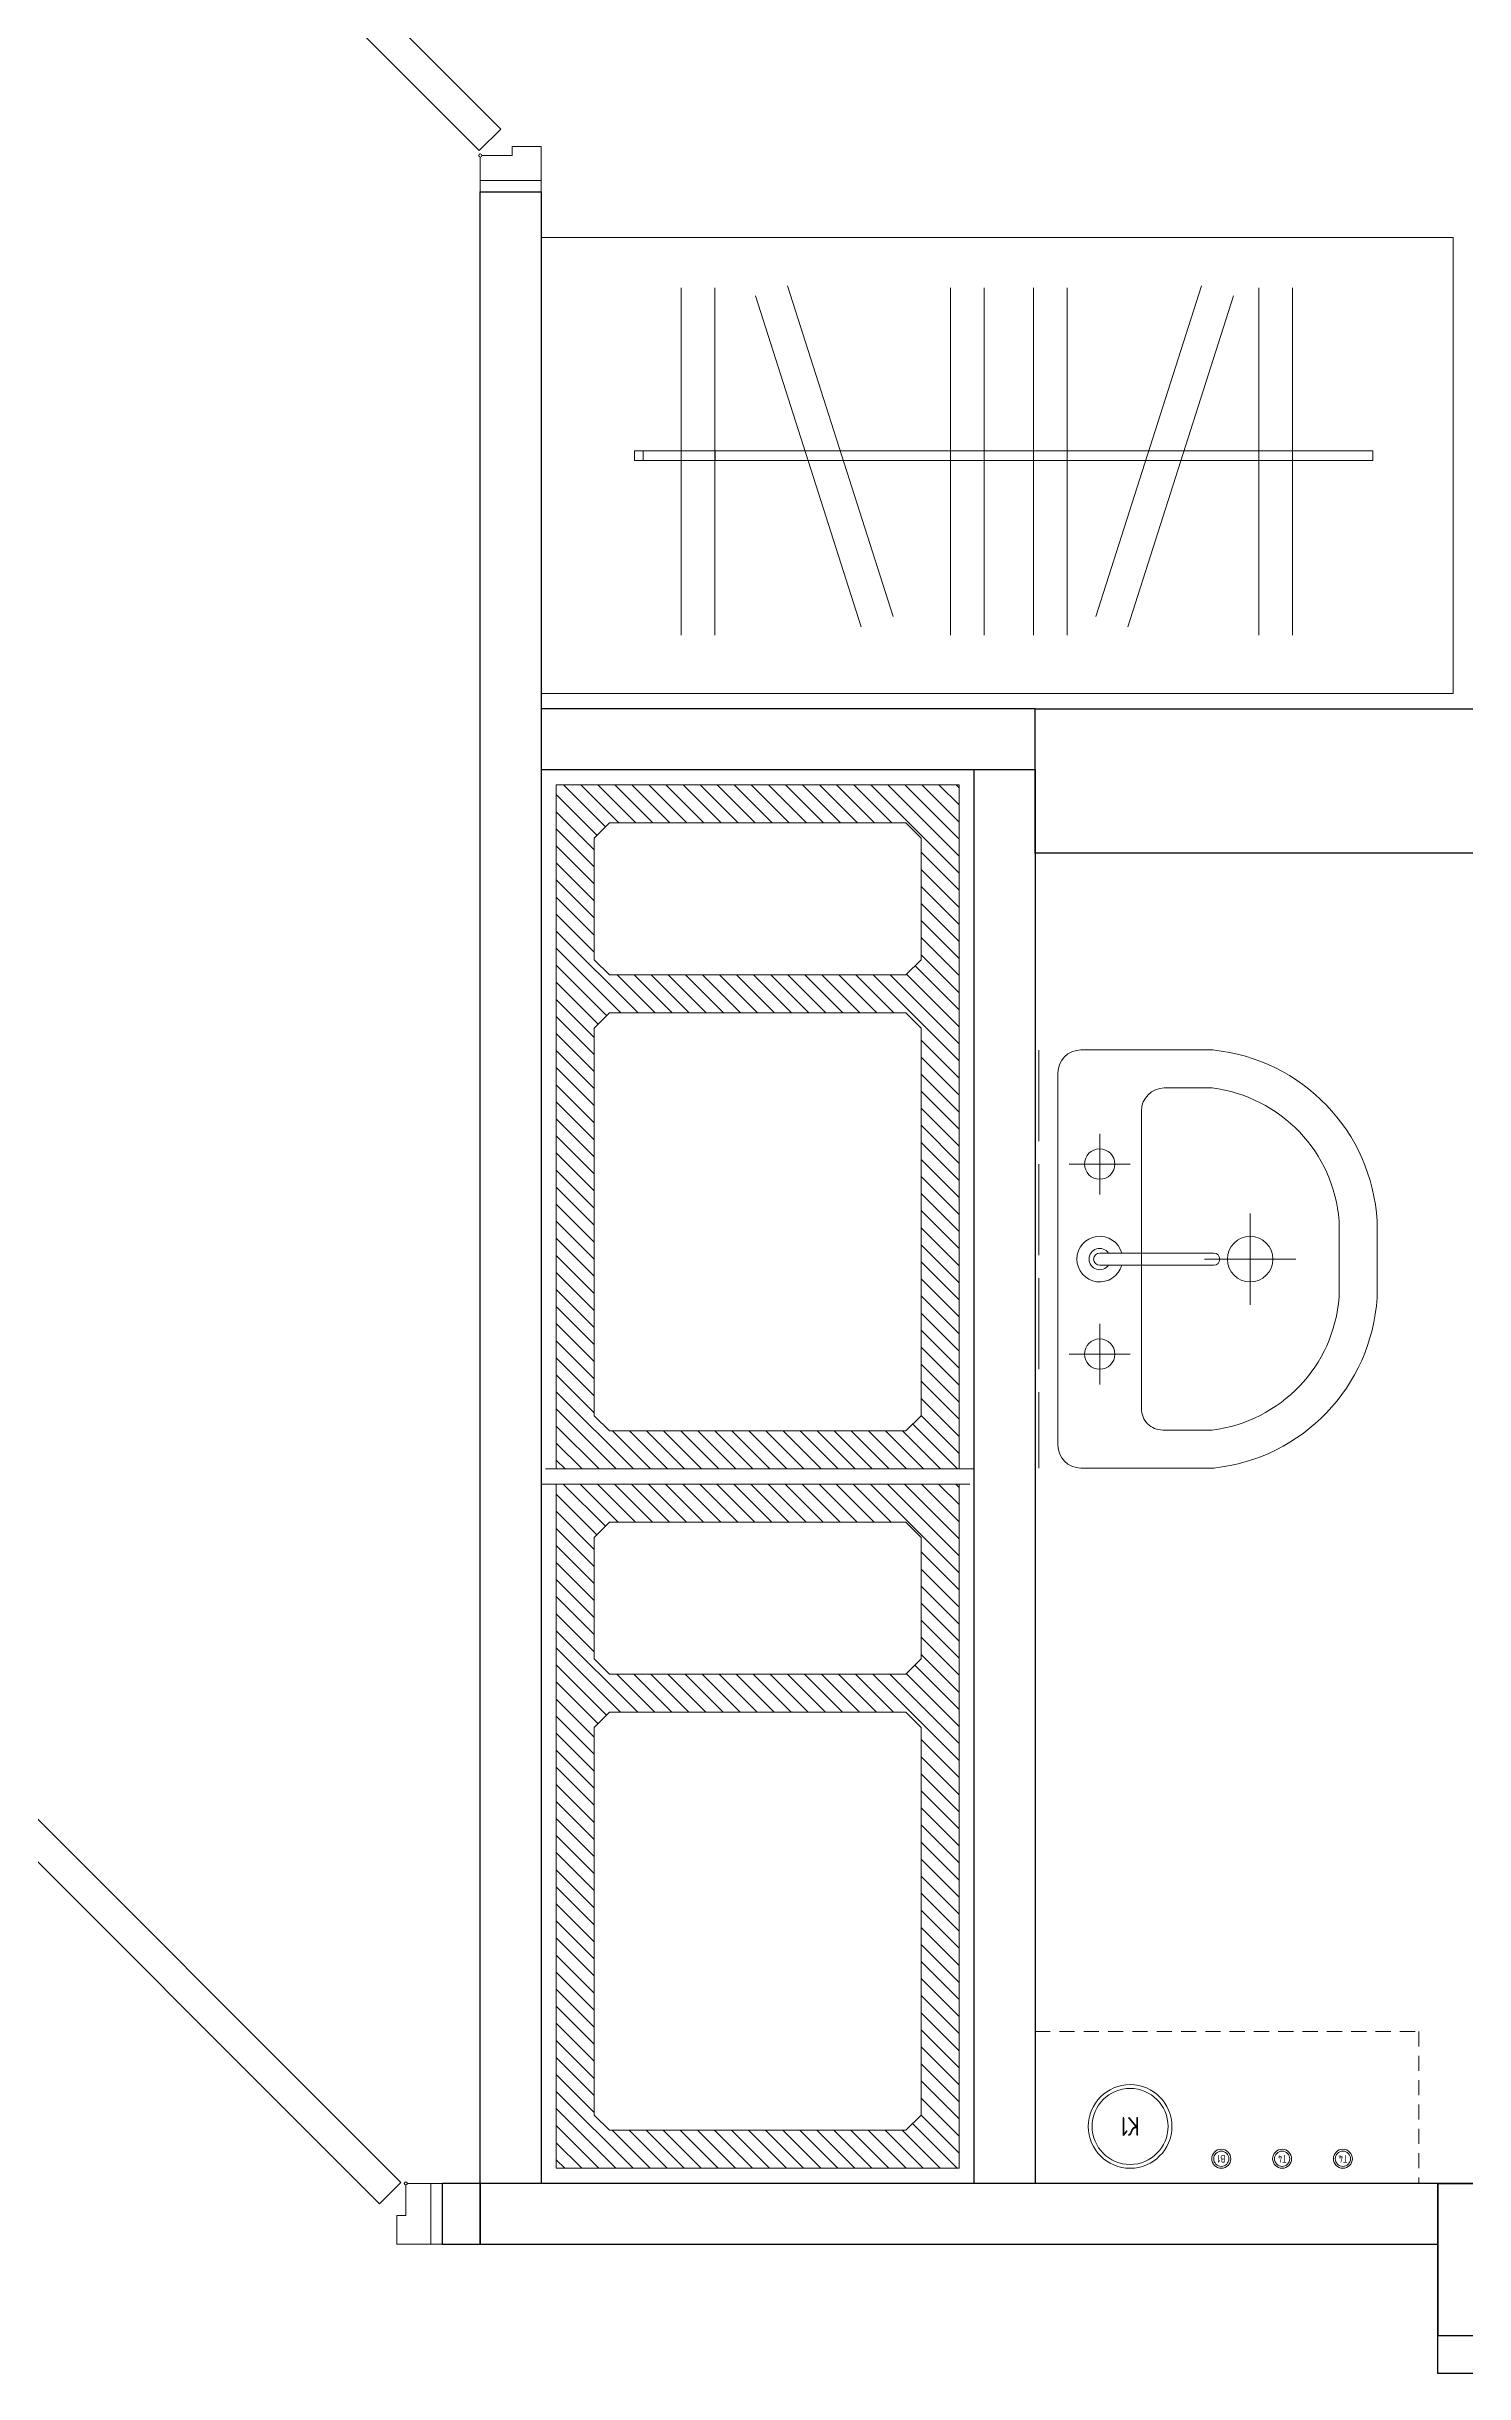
# Model space of a CAD drawing. Header units: millimetres. Extents: x 0 to 145404, y 0 to 194550.
# Drawn here: x 87585 to 89450, y 27757 to 30819 of the extents above; entities that cross this region are included whole.
import ezdxf
from ezdxf.enums import TextEntityAlignment as Align

# ---------------------------------------------------------------- set-up
doc = ezdxf.new("R2010")
doc.units = ezdxf.units.MM
doc.linetypes.add('200_ШТРИХ', pattern=[320, 200, -120])
doc.linetypes.add('ACAD_ISO02W100', pattern=[15, 12, -3])
for name, color, linetype, lineweight in [('АР - Вентблок', 36, 'Continuous', 9), ('АР - ВК', 126, 'Continuous', 13), ('АР - Двери', 126, 'Continuous', 9), ('АР - Монолит', 56, 'Continuous', 30), ('АР - Перегородки 190', 54, 'Continuous', 30), ('АР - Перегородки 80', 32, 'Continuous', 30), ('АР - Сантехника', 150, 'Continuous', 9)]:
    doc.layers.add(name, color=color, linetype=linetype, lineweight=lineweight)
doc.layers.add('АР - мебель', color=7, linetype='Continuous', lineweight=9, true_color=0x787878)
doc.styles.add('GOST 2.304', font='CS_Gost2304.shx', dxfattribs={"oblique": 15})
doc.styles.add('ГОСТ 2.304', font='CS_Gost2304.shx')

# ---------------------------------------------------------------- blocks, each defined once
blk = doc.blocks.new('*U84')
at = {"ltscale": 100}
for p, q in [((15, 37.5), (15, -42.5)), ((46, 37.5), (15, 37.5)), ((48, -4.5), (48, 35.5)), ((852, -4.5), (852, 37.5)), ((852, 37.5), (885, 37.5)), ((885, 37.5), (885, -42.5)), ((60, -4.5), (48, -4.5)), ((60, -42.5), (60, -4.5)), ((840, -42.5), (840, -4.5)), ((840, -4.5), (852, -4.5)), ((15, -42.5), (60, -42.5)), ((885, -42.5), (840, -42.5))]:
    blk.add_line(p, q, dxfattribs=at)
for points in [[(54.4, 38.9), (82.7, 10.6), (648, 575.9), (619.7, 604.2)], [(15, -42.5), (0, -42.5), (0, 37.5), (15, 37.5)], [(885, -42.5), (900, -42.5), (900, 37.5), (885, 37.5)]]:
    blk.add_lwpolyline(points, close=True, dxfattribs=at)
blk.add_circle((48, 37.5), 2, dxfattribs=at)
blk.add_arc((56.7, 37.5), 800, 0, 44.865, dxfattribs=at)
blk = doc.blocks.new('Умывальник_550х420')
at = {"color": 0, "ltscale": 50}
for points in [[(55, -274.6), (230.3, -274.6, 0.365452), (445, -50.5), (445, 50.2, 0.368387), (228.9, 275.4), (55, 275.4, 0.412588), (25, 245.3), (25, -244.5, 0.412222)], [(163, -224.6), (228, -224.6, 0.357073), (395, -49.7), (395, 50.3, 0.35647), (228, 225.4), (165, 225.4, 0.411711), (135, 195.3), (135, -196.4, 0.420441)], [(80, 8.3), (230, 8.3, -1), (230, -7.7), (80, -7.7, -1)]]:
    blk.add_lwpolyline(points, format="xyb", close=True, dxfattribs=at)
for points in [[(80, 165.3), (80, 85.3)], [(120, 125.3), (40, 125.3)], [(278, 60.2), (278, -59.8)], [(338, 0.2), (218, 0.2)], [(80, -84.7), (80, -164.7)], [(120, -124.7), (40, -124.7)]]:
    blk.add_lwpolyline(points, dxfattribs=at)
for centre, radius in [((80, 125.3), 20), ((278, 0.2), 30), ((80, -124.7), 20)]:
    blk.add_circle(centre, radius, dxfattribs=at)
for radius, start, end in [(30, 15.466, 344.534), (14, 34.8499, 325.1501)]:
    blk.add_arc((80, 0.3), radius, start, end, dxfattribs=at)
at = {"layer": 'Defpoints', "linetype": 'ACAD_ISO02W100', "lineweight": -2, "ltscale": 10}
blk.add_lwpolyline([(0, 275.3), (0, -274.7)], dxfattribs=at)
at = {"layer": 'АР - Сантехника', "linetype": 'ACAD_ISO02W100', "ltscale": 10, "style": 'GOST 2.304', "width": 0.7}
blk.add_attdef('NAME', text='', height=250, dxfattribs=at).set_placement((278, 0.2, 0), align=Align.MIDDLE_CENTER)
blk = doc.blocks.new('*U213')
at = {"ltscale": 100}
for p, q in [((15, -37.5), (15, 42.5)), ((15, 42.5), (60, 42.5)), ((60, 42.5), (60, 4.5)), ((885, 42.5), (840, 42.5)), ((840, 42.5), (840, 4.5)), ((885, -37.5), (885, 42.5)), ((60, 4.5), (48, 4.5)), ((48, 4.5), (48, -35.5)), ((840, 4.5), (852, 4.5)), ((852, 4.5), (852, -37.5)), ((46, -37.5), (15, -37.5)), ((852, -37.5), (885, -37.5))]:
    blk.add_line(p, q, dxfattribs=at)
for points in [[(15, 42.5), (0, 42.5), (0, -37.5), (15, -37.5)], [(885, 42.5), (900, 42.5), (900, -37.5), (885, -37.5)], [(54.4, -38.9), (82.7, -10.6), (648, -575.9), (619.7, -604.2)]]:
    blk.add_lwpolyline(points, close=True, dxfattribs=at)
blk.add_circle((48, -37.5), 2, dxfattribs=at)
blk.add_arc((56.7, -37.5), 800, 315.135, 0, dxfattribs=at)
blk = doc.blocks.new('Ш03 600х1200')
for p, q in [((0, 600), (-1200, 600)), ((-1200, 0), (-1200, 600)), ((0, 0), (0, 600)), ((-988.5, 66), (-988.5, 522.9)), ((-944.2, 66), (-944.2, 522.9)), ((-692.1, 66), (-692.1, 522.9)), ((-647.8, 66), (-647.8, 522.9)), ((-583, 66), (-583, 522.9)), ((-538.7, 66), (-538.7, 522.9)), ((-228.6, 66), (-228.6, 522.9)), ((-184.3, 66), (-184.3, 522.9)), ((-911.1, 76.8), (-772.2, 512)), ((-868.9, 63.3), (-730, 498.6)), ((-324.4, 63.3), (-463.3, 498.6)), ((-282.2, 76.8), (-421.1, 512)), ((-123, 293.3), (-1094.4, 293.3)), ((-1094.4, 293.3), (-1094.4, 280.4)), ((-1094.4, 280.4), (-123, 280.4)), ((-134.5, 293.3), (-228.9, 293.3)), ((-228.9, 293.3), (-228.9, 280.4)), ((-228.9, 280.4), (-134.5, 280.4)), ((-134.5, 280.4), (-134.5, 293.3)), ((-123, 280.4), (-123, 293.3)), ((0, 0), (-1200, 0))]:
    blk.add_line(p, q)
blk = doc.blocks.new('Вентблок 900 х 530')
at = {"layer": 'АР - Вентблок', "lineweight": 5}
h = blk.add_hatch(dxfattribs=at)
h.set_pattern_fill('ANSI31', color=256, scale=5)
h.set_pattern_definition([(45, (-3927617.913, -709139.574), (-11.22532015, 11.22532015), [])])
h.paths.add_polyline_path([(-20, 920), (-550, 920), (-550, 20), (-20, 20)])
h.paths.add_polyline_path([(-480, 670), (-500, 690), (-500, 850), (-480, 870), (-90, 870), (-70, 850), (-70, 690), (-90, 670)], flags=16)
h.paths.add_polyline_path([(-90, 620), (-70, 600), (-70, 90), (-90, 70), (-480, 70), (-500, 90), (-500, 600), (-480, 620)], flags=16)
at = {"layer": 'АР - Вентблок', "linetype": '200_ШТРИХ', "lineweight": 5, "ltscale": 0.1}
blk.add_lwpolyline([(-570, 0), (-570, 940), (0, 940), (0, 0)], close=True, dxfattribs=at)
at = {"layer": 'АР - Вентблок', "linetype": 'ByBlock'}
for points in [[(-550, 20), (-550, 920), (-20, 920), (-20, 20)], [(-500, 690), (-500, 850), (-480, 870), (-90, 870), (-70, 850), (-70, 690), (-90, 670), (-480, 670)], [(-500, 90), (-500, 600), (-480, 620), (-90, 620), (-70, 600), (-70, 90), (-90, 70), (-480, 70)]]:
    blk.add_lwpolyline(points, close=True, dxfattribs=at)
blk = doc.blocks.new('Стояк ВК с циркуляцией')
at = {"layer": 'АР - ВК', "linetype": '200_ШТРИХ', "lineweight": 5, "ltscale": 0.1}
blk.add_lwpolyline([(-505, 0), (0, 0), (0, -200), (-505, -200)], close=True, dxfattribs=at)
at = {"layer": 'АР - ВК', "color": 1, "ltscale": 100}
for centre, radius in [((-405, -32.5), 12.5), ((-405, -32.5), 10), ((-325, -32.5), 12.5), ((-325, -32.5), 10)]:
    blk.add_circle(centre, radius, dxfattribs=at)
at = {"layer": 'АР - ВК', "color": 5, "ltscale": 100}
for radius in [12.5, 10]:
    blk.add_circle((-245, -32.5), radius, dxfattribs=at)
at = {"layer": 'АР - ВК', "color": 46, "ltscale": 100}
for radius in [55, 50]:
    blk.add_circle((-125, -75), radius, dxfattribs=at)
at = {"layer": 'АР - ВК', "color": 1, "ltscale": 100, "style": 'ГОСТ 2.304'}
for p in [(-405, -32.5), (-325, -32.5)]:
    blk.add_text('Т4', height=10, dxfattribs=at).set_placement(p, align=Align.MIDDLE_CENTER)
at = {"layer": 'АР - ВК', "color": 5, "ltscale": 100, "style": 'ГОСТ 2.304'}
blk.add_text('В1', height=10, dxfattribs=at).set_placement((-245, -32.5), align=Align.MIDDLE_CENTER)
at = {"layer": 'АР - ВК', "color": 46, "ltscale": 100, "style": 'ГОСТ 2.304'}
blk.add_text('К1', height=25, dxfattribs=at).set_placement((-125, -75), align=Align.MIDDLE_CENTER)
blk = doc.blocks.new('Квартира 2К 6450 тип 7 перекидная')
at = {"layer": 'АР - Монолит', "elevation": 0}
for points in [[(200, 2200), (200, 2000), (-1960, 2000), (-1960, 2200)], [(200, 2200), (0, 2200), (0, 1950), (200, 1950)]]:
    blk.add_lwpolyline(points, close=True, dxfattribs=at)
at = {"layer": 'АР - Перегородки 190', "elevation": 0}
blk.add_lwpolyline([(730, 4140), (40, 4140), (40, 3950), (730, 3950)], close=True, dxfattribs=at)
at = {"layer": 'АР - Перегородки 80'}
for points in [[(1380, 2200), (1460, 2200), (1460, 4820), (1380, 4820)], [(730, 2200), (810, 2200), (810, 4060), (730, 4060)]]:
    blk.add_lwpolyline(points, close=True, dxfattribs=at)
at = {"layer": 'АР - Перегородки 80', "elevation": 0}
for points in [[(730, 4140), (1380, 4140), (1380, 4060), (730, 4060)], [(200, 2120), (200, 2200), (1460, 2200), (1460, 2120)], [(1460, 2120), (1460, 2200), (1510, 2200), (1510, 2120)]]:
    blk.add_lwpolyline(points, close=True, dxfattribs=at)
for p in [(1380, 3120, 0), (1380, 2200, 0)]:
    blk.add_blockref('Вентблок 900 х 530', p)
at = {"layer": 'АР - ВК', "xscale": -1, "rotation": 180}
blk.add_blockref('Стояк ВК с циркуляцией', (730, 2200), dxfattribs=at)
at = {"layer": 'АР - Двери', "rotation": 90.00000000000001}
blk.add_blockref('*U213', (1422.5, 4820, 0), dxfattribs=at)
at = {"layer": 'АР - Двери'}
blk.add_blockref('*U84', (1510, 2162.5, 0), dxfattribs=at)
at = {"layer": 'АР - мебель', "xscale": -1, "rotation": 180}
blk.add_blockref('Ш03 600х1200', (1380, 4760, 0), dxfattribs=at)
at = {"layer": 'АР - Сантехника', "xscale": -1}
blk.add_blockref('Умывальник_550х420', (725, 3415.8, 0), dxfattribs=at)
blk = doc.blocks.new('H_Section_1')
at = {"xscale": -1, "rotation": 56.96711930257284}
blk.add_blockref('Квартира 2К 6450 тип 7 перекидная', (-4056.6, -22840.7), dxfattribs=at)

msp = doc.modelspace()

# ---------------------------------------------------------------- block references
at = {"rotation": 303.0328806974269}
msp.add_blockref('H_Section_1', (110975.5, 34857.2, 0), dxfattribs=at)

doc.saveas('drawing.dxf')
